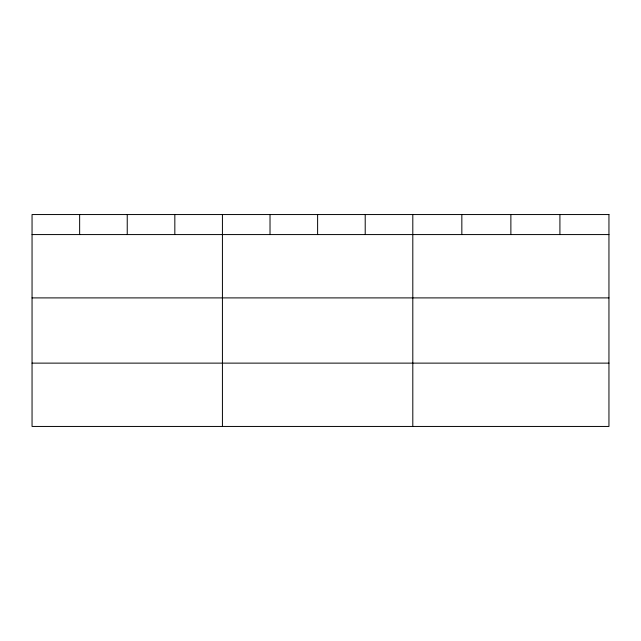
<?xml version="1.0" encoding="UTF-8"?>
<svg xmlns="http://www.w3.org/2000/svg" width="641" height="641" viewBox="0 0 641 641"><rect width="100%" height="100%" fill="white"/><g stroke="black" fill="none" stroke-linecap="round" stroke-linejoin="round"><path stroke-width="0.96" d="M32.05 234.574L608.95 234.574M32.05 297.897L608.95 297.897M32.05 363.127L608.95 363.127M559.913 214.551L559.913 234.574M510.877 214.551L510.877 234.574M461.841 214.551L461.841 234.574M412.804 214.551L412.804 426.449M365.21 214.551L365.21 234.574M317.615 214.551L317.615 234.574M270.021 214.551L270.021 234.574M222.427 214.551L222.427 426.449M174.833 214.551L174.833 234.574M127.239 214.551L127.239 234.574M79.644 214.551L79.644 234.574M608.95 214.551L32.05 214.551L32.05 426.449L608.95 426.449L608.95 214.551"/></g></svg>
